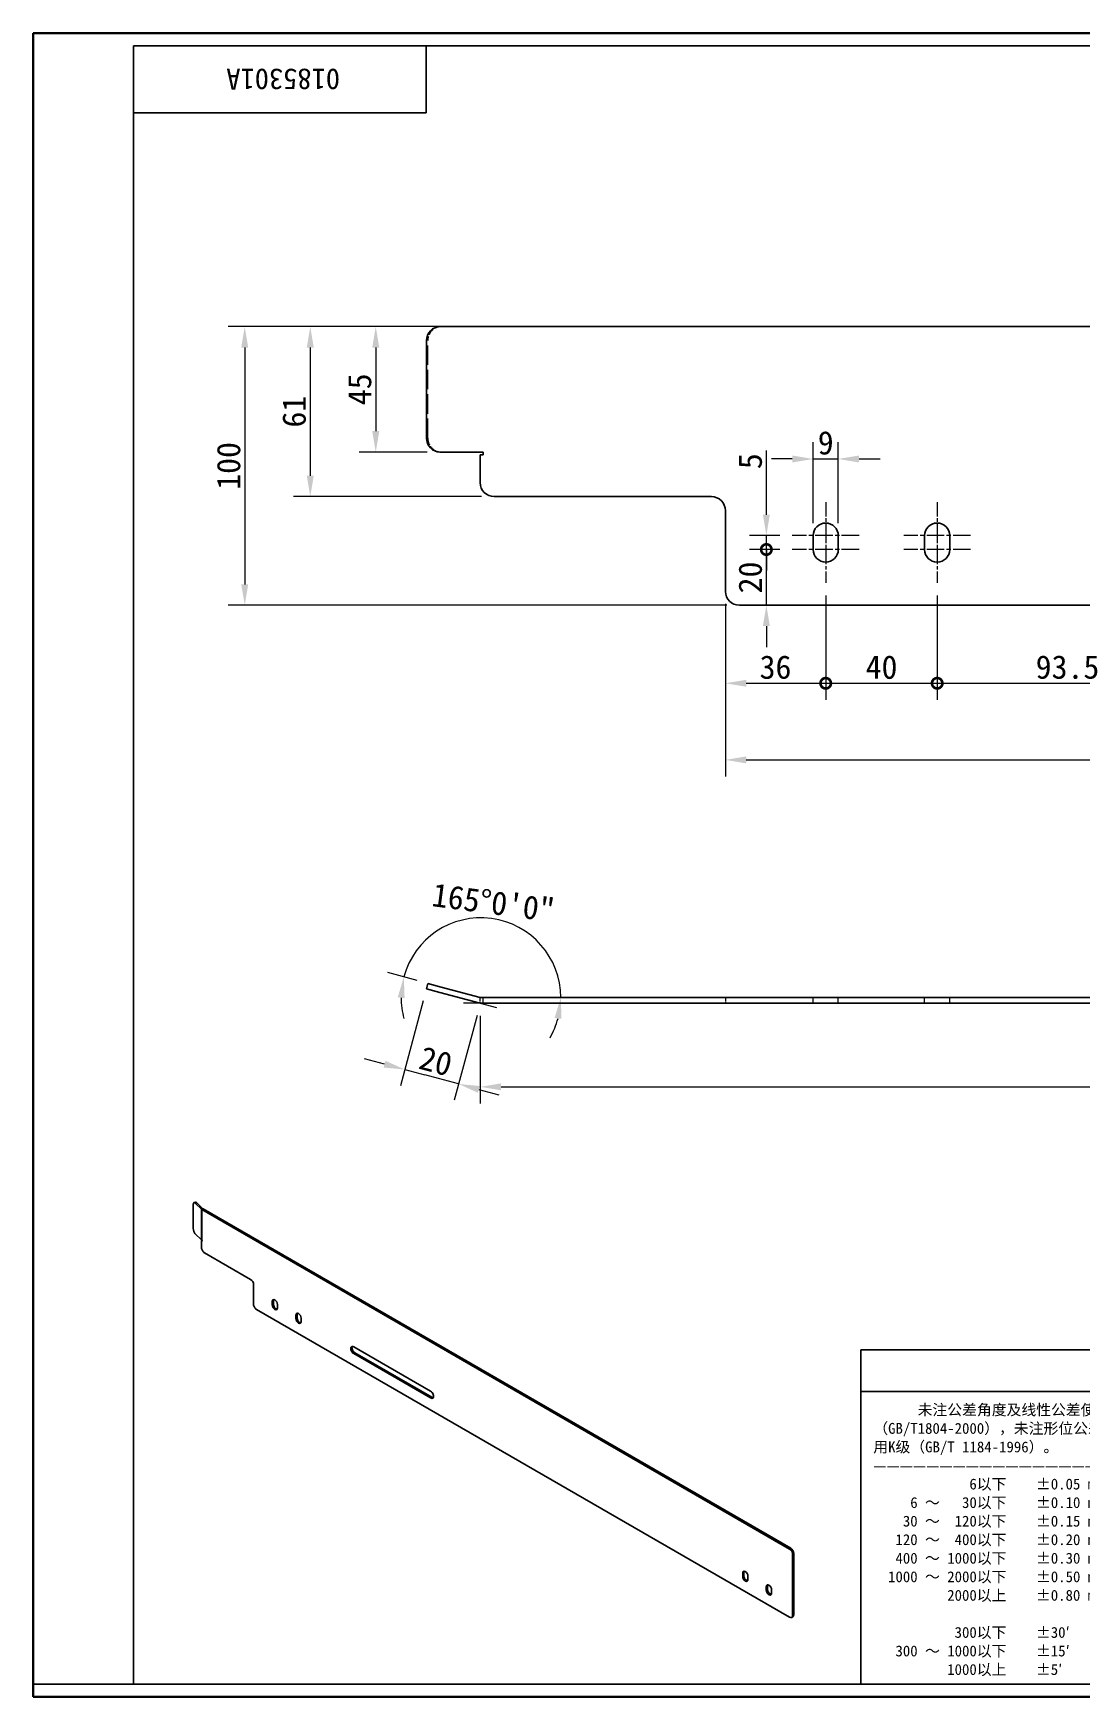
# Model space of a CAD drawing. Header units: millimetres. Extents: x 18 to 875, y 16 to 614.
# Drawn here: x 18 to 394, y 16 to 614 of the extents above; entities that cross this region are included whole.
import ezdxf
from ezdxf.enums import TextEntityAlignment as Align

# ---------------------------------------------------------------- set-up
doc = ezdxf.new("R2010")
doc.units = ezdxf.units.MM
doc.header["$LTSCALE"] = 3
doc.linetypes.add('CHAIN', pattern=[0.3543, 0.2362, -0.0295, 0.0591, -0.0295])
doc.linetypes.add('DASHED', pattern=[0.2067, 0.1654, -0.0413])
for name, color, linetype, lineweight in [('1', 7, 'Continuous', 18), ('可见 (ISO)', 7, 'Continuous', 25), ('可见窄的 (ISO)', 7, 'Continuous', 18), ('图框 (ISO)', 7, 'Continuous', 35), ('标题 (ISO)', 7, 'Continuous', 25)]:
    doc.layers.add(name, color=color, linetype=linetype, lineweight=lineweight)
for name, color, linetype, lineweight, true_color in [('中心标记 (ISO)', 1, 'CHAIN', 18, 0xff0000), ('尺寸 (ISO)', 7, 'Continuous', 18, 0x008000), ('隐藏 (ISO)', 5, 'DASHED', 18, 0x0000ff)]:
    doc.layers.add(name, color=color, linetype=linetype, lineweight=lineweight, true_color=true_color)
doc.styles.add('文本样式164', font='SimSun.ttf')
doc.styles.add('文本样式165', font='SimSun.ttf')
doc.styles.add('文本样式74', font='SimSun.ttf')
doc.styles.add('最新国标', font='simfang.ttf')
doc.styles.add('注释文本 (ISO)', font='simfang.ttf')
doc.dimstyles.new('默认 (GB)', dxfattribs={"dimscale": 3, "dimtxt": 2.8, "dimasz": 2.5, "dimexe": 2, "dimexo": 1.5, "dimgap": 0.5, "dimtad": 1, "dimtoh": 1, "dimdsep": 46, "dimtxsty": '最新国标', "dimcen": 0.09, "dimdle": 10, "dimclrd": 256, "dimclre": 256, "dimclrt": 256, "dimaunit": 1, "dimadec": 3, "dimazin": 2, "dimtfac": 0.535714, "dimtdec": 3, "dimtmove": 0, "dimatfit": 3, "dimfxl": 0, "dimtolj": 1, "dimlwd": -1, "dimlwe": -1, "dimarcsym": 0})

# ---------------------------------------------------------------- blocks, each defined once
blk = doc.blocks.new('图框 最新国标')
at = {"layer": '图框 (ISO)'}
for p, q in [((6, 7), (6, 204.5)), ((6, 204.5), (291.5, 204.5)), ((6, 7), (6, 5.5)), ((6, 7), (6, 5.5)), ((291.5, 5.5), (6, 5.5))]:
    blk.add_line(p, q, dxfattribs=at)
at = {"layer": '图框 (ISO)', "color": 7, "linetype": 'Continuous', "lineweight": 25}
for p, q in [((18, 203), (290, 203)), ((18, 7), (18, 203)), ((18, 203), (290, 203)), ((53, 203), (53, 195)), ((53, 195), (18, 195)), ((290, 7), (6, 7)), ((290, 7), (18, 7))]:
    blk.add_line(p, q, dxfattribs=at)
at = {"layer": '图框 (ISO)', "style": '文本样式74'}
blk.add_attdef('零件代号_001', (42.7, 200.25), '', height=2.5, rotation=180, dxfattribs=at)
blk = doc.blocks.new('标题栏 最新国标')
at = {"layer": '标题 (ISO)'}
for p, q in [((381.98, -183.84), (196.98, -183.84)), ((196.98, -183.84), (196.98, -223.84)), ((254.48, -183.84), (254.48, -188.84)), ((269.48, -183.84), (269.48, -188.84)), ((281.48, -188.09), (281.48, -184.59)), ((281.48, -184.59), (286.48, -185.34)), ((289.48, -183.84), (289.48, -188.84)), ((381.98, -223.84), (381.98, -183.84)), ((383.48, -183.84), (383.48, -225.34)), ((286.48, -185.34), (286.48, -187.34)), ((196.98, -188.84), (381.98, -188.84)), ((232.98, -188.84), (232.98, -223.84)), ((286.48, -187.34), (281.48, -188.09)), ((321.98, -188.84), (321.98, -223.84)), ((321.98, -193.84), (381.98, -193.84)), ((321.98, -198.84), (381.98, -198.84)), ((351.98, -198.84), (351.98, -208.84)), ((321.98, -203.84), (232.98, -203.84)), ((321.98, -203.84), (381.98, -203.84)), ((321.98, -208.84), (381.98, -208.84)), ((321.98, -218.84), (381.98, -218.84)), ((196.98, -223.84), (381.98, -223.84)), ((383.48, -225.34), (196.98, -225.34))]:
    blk.add_line(p, q, dxfattribs=at)
at = {"layer": '标题 (ISO)', "linetype": 'CHAIN', "ltscale": 5.000333}
blk.add_line((274.98, -184.09), (274.98, -188.59), dxfattribs=at)
at = {"layer": '标题 (ISO)', "linetype": 'CHAIN', "ltscale": 15.834605}
blk.add_line((272.73, -186.34), (286.98, -186.34), dxfattribs=at)
at = {"layer": '标题 (ISO)'}
for radius in [1.75, 1]:
    blk.add_circle((274.98, -186.34), radius, dxfattribs=at)
at = {"layer": '1', "style": '文本样式164'}
for s, p in [('材 料', (299.48, -186.34)), ('UNIT: mm', (261.98, -186.34)), ('设 计', (327.98, -191.34)), ('制 图', (327.98, -196.34)), ('比 例', (327.98, -201.34)), ('重 量', (357.98, -201.34)), ('共 1  张', (336.98, -206.34)), ('第 1  张', (366.98, -206.34))]:
    blk.add_text(s, height=2, dxfattribs=at).set_placement(p, align=Align.MIDDLE_CENTER)
at = {"layer": '标题 (ISO)', "style": '注释文本 (ISO)'}
for s, insert, char_height, attachment_point, line_spacing_factor in [('\\fSimSun|b0|i0;{\\H1.3000;      未注公差角度及线性公差使用m\\P}\\fSimSun|b0|i0;{\\H1.3000;（GB/T1804-2000），未注形位公差使\\P}\\fSimSun|b0|i0;{\\H1.3000;用K级（GB/T 1184-1996）。\\P}\\fSimSun|b0|i0;{\\H1.3000;—————————————————\\P}\\fSimSun|b0|i0;{\\H1.3000;             6以下    ±0.05 mm\\P}\\fSimSun|b0|i0;{\\H1.3000;     6 ～   30以下    ±0.10 mm\\P}\\fSimSun|b0|i0;{\\H1.3000;    30 ～  120以下    ±0.15 mm\\P}\\fSimSun|b0|i0;{\\H1.3000;   120 ～  400以下    ±0.20 mm\\P}\\fSimSun|b0|i0;{\\H1.3000;   400 ～ 1000以下    ±0.30 mm\\P}\\fSimSun|b0|i0;{\\H1.3000;  1000 ～ 2000以下    ±0.50 mm\\P}\\fSimSun|b0|i0;{\\H1.3000;          2000以上    ±0.80 mm\\P}\\fSimSun|b0|i0;{\\H1.3000;\\P}\\fSimSun|b0|i0;{\\H1.3000;           300以下    ±30′\\P}\\fSimSun|b0|i0;{\\H1.3000;   300 ～ 1000以下    ±15′\\P}\\fSimSun|b0|i0;{\\H1.3000;          1000以上    ±5′}', (198.48, -206.63), 1.3, 4, 1.023913), ('{\\fMicrosoft YaHei|b0|i0|c134|p34;\\H1.75x;蓝探科工业自动化（江苏）有限公司\\P\\fArial|b0|i0|c0|p34;\\H0.71429x;Lantech Industrial Automation (Jiangsu) Co., Ltd\\fFangSong|b0|i0|c134|p49;.\\H1.15195x; }', (277.48, -213.84), 2, 5, 0.978695)]:
    blk.add_mtext(s, dxfattribs=dict(at, insert=insert, char_height=char_height, attachment_point=attachment_point, line_spacing_factor=line_spacing_factor))
at = {"layer": '标题 (ISO)', "attachment_point": 5, "style": '注释文本 (ISO)'}
for s, insert, char_height in [('\\fFangSong|b0|i0;零件号', (327.98, -211.84), 2), ('\\fSimSun|b0|i0;{\\H1.6000;未经蓝探科事先书面同意，严禁复制或发布此文件。}', (351.98, -221.34), 1.6)]:
    blk.add_mtext(s, dxfattribs=dict(at, insert=insert, char_height=char_height))
at = {"layer": '标题 (ISO)'}
for tag, p, height, style in [('材料_001', (320.09, -187.33), 2, '注释文本 (ISO)'), ('设计人_001', (353.65, -192.33), 2, '注释文本 (ISO)'), ('库存编号_001', (267.48, -198.12), 3.5, '文本样式165'), ('设计人_001', (353.65, -197.33), 2, '注释文本 (ISO)'), ('视图比例_001', (339.26, -202.33), 2, '注释文本 (ISO)'), ('质量\\P3;_001', (371.53, -202.3), 2, '注释文本 (ISO)'), ('零件代号_001', (347.9, -215.59), 3.5, '文本样式165')]:
    blk.add_attdef(tag, p, '', height=height, dxfattribs=dict(at, style=style))
blk = doc.blocks.new('*D5')
at = {"layer": 'Defpoints', "color": 0, "transparency": 16777216}
for p in [(178.95, 508.22), (140.92, 463.22), (163.93, 463.22)]:
    blk.add_point(p, dxfattribs=at)
at = {"layer": '尺寸 (ISO)', "color": 116, "true_color": 0x00803f, "transparency": 16777216}
for p, q in [((174.45, 508.22), (134.92, 508.22)), ((140.92, 500.72), (140.92, 470.72)), ((159.43, 463.22), (134.92, 463.22))]:
    blk.add_line(p, q, dxfattribs=at)
for points in [[(139.67, 500.72), (142.17, 500.72), (140.92, 508.22)], [(139.67, 470.72), (142.17, 470.72), (140.92, 463.22)]]:
    blk.add_solid(points, dxfattribs=at)
at = {"layer": '尺寸 (ISO)', "transparency": 16777216, "insert": (135.17, 485.72), "char_height": 8.4, "attachment_point": 5, "rotation": 90, "style": '最新国标'}
blk.add_mtext('\\A1;45', dxfattribs=at)
blk = doc.blocks.new('*D6')
at = {"layer": 'Defpoints', "color": 0, "transparency": 16777216}
for p in [(178.95, 508.22), (117.42, 447.22), (183.42, 447.22)]:
    blk.add_point(p, dxfattribs=at)
at = {"layer": '尺寸 (ISO)', "color": 116, "true_color": 0x00803f, "transparency": 16777216}
for p, q in [((174.45, 508.22), (111.42, 508.22)), ((117.42, 500.72), (117.42, 454.72)), ((178.92, 447.22), (111.42, 447.22))]:
    blk.add_line(p, q, dxfattribs=at)
for points in [[(116.17, 500.72), (118.67, 500.72), (117.42, 508.22)], [(116.17, 454.72), (118.67, 454.72), (117.42, 447.22)]]:
    blk.add_solid(points, dxfattribs=at)
at = {"layer": '尺寸 (ISO)', "transparency": 16777216, "insert": (111.67, 477.72), "char_height": 8.4, "attachment_point": 5, "rotation": 90, "style": '最新国标'}
blk.add_mtext('\\A1;61', dxfattribs=at)
blk = doc.blocks.new('*D7')
at = {"layer": 'Defpoints', "color": 0, "transparency": 16777216}
for p in [(178.95, 508.22), (93.9, 408.22), (271.42, 408.22)]:
    blk.add_point(p, dxfattribs=at)
at = {"layer": '尺寸 (ISO)', "color": 116, "true_color": 0x00803f, "transparency": 16777216}
for p, q in [((174.45, 508.22), (87.9, 508.22)), ((93.9, 500.72), (93.9, 415.72)), ((266.92, 408.22), (87.9, 408.22))]:
    blk.add_line(p, q, dxfattribs=at)
for points in [[(92.65, 500.72), (95.15, 500.72), (93.9, 508.22)], [(92.65, 415.72), (95.15, 415.72), (93.9, 408.22)]]:
    blk.add_solid(points, dxfattribs=at)
at = {"layer": '尺寸 (ISO)', "transparency": 16777216, "insert": (88.15, 458.22), "char_height": 8.4, "attachment_point": 5, "rotation": 90, "style": '最新国标'}
blk.add_mtext('\\A1;100', dxfattribs=at)
blk = doc.blocks.new('_DotSmall')
at = {"color": 0, "linetype": 'ByBlock', "const_width": 0.5}
blk.add_lwpolyline([(-0.0625, 0, 1), (0.0625, 0, 1)], format="xyb", close=True, dxfattribs=at)
blk = doc.blocks.new('*D8')
at = {"layer": 'Defpoints', "color": 0, "transparency": 16777216}
for p in [(266.42, 413.22), (302.42, 416.22), (302.42, 380.22)]:
    blk.add_point(p, dxfattribs=at)
at = {"layer": '尺寸 (ISO)', "color": 116, "true_color": 0x00803f, "transparency": 16777216}
for p, q in [((266.42, 408.72), (266.42, 374.22)), ((302.42, 411.72), (302.42, 374.22)), ((273.92, 380.22), (302.42, 380.22))]:
    blk.add_line(p, q, dxfattribs=at)
blk.add_solid([(273.92, 381.47), (273.92, 378.97), (266.42, 380.22)], dxfattribs=at)
at = {"layer": '尺寸 (ISO)', "color": 116, "true_color": 0x00803f, "transparency": 16777216, "xscale": 7.5, "yscale": 7.5, "zscale": 7.5}
blk.add_blockref('_DotSmall', (302.42, 380.22), dxfattribs=at)
at = {"layer": '尺寸 (ISO)', "transparency": 16777216, "insert": (284.39, 385.96), "char_height": 8.4, "attachment_point": 5, "style": '最新国标'}
blk.add_mtext('\\A1;36', dxfattribs=at)
blk = doc.blocks.new('*D10')
at = {"layer": 'Defpoints', "color": 0, "transparency": 16777216}
for p in [(302.42, 416.22), (342.42, 416.22), (342.42, 380.22)]:
    blk.add_point(p, dxfattribs=at)
at = {"layer": '尺寸 (ISO)', "color": 116, "true_color": 0x00803f, "transparency": 16777216}
for p, q in [((302.42, 411.72), (302.42, 374.22)), ((342.42, 411.72), (342.42, 374.22)), ((302.42, 380.22), (342.42, 380.22))]:
    blk.add_line(p, q, dxfattribs=at)
at = {"layer": '尺寸 (ISO)', "color": 116, "true_color": 0x00803f, "transparency": 16777216, "xscale": 7.5, "yscale": 7.5, "zscale": 7.5, "rotation": 180}
blk.add_blockref('_DotSmall', (302.42, 380.22), dxfattribs=at)
at = {"layer": '尺寸 (ISO)', "color": 116, "true_color": 0x00803f, "transparency": 16777216, "xscale": 7.5, "yscale": 7.5, "zscale": 7.5}
blk.add_blockref('_DotSmall', (342.42, 380.22), dxfattribs=at)
at = {"layer": '尺寸 (ISO)', "transparency": 16777216, "insert": (322.45, 385.96), "char_height": 8.4, "attachment_point": 5, "style": '最新国标'}
blk.add_mtext('\\A1;40', dxfattribs=at)
blk = doc.blocks.new('*D11')
at = {"layer": 'Defpoints', "color": 0, "transparency": 16777216}
for p in [(435.92, 418.22), (342.42, 416.22), (435.92, 380.22)]:
    blk.add_point(p, dxfattribs=at)
at = {"layer": '尺寸 (ISO)', "color": 116, "true_color": 0x00803f, "transparency": 16777216}
for p, q in [((435.92, 413.72), (435.92, 374.22)), ((342.42, 411.72), (342.42, 374.22)), ((342.42, 380.22), (435.92, 380.22))]:
    blk.add_line(p, q, dxfattribs=at)
at = {"layer": '尺寸 (ISO)', "color": 116, "true_color": 0x00803f, "transparency": 16777216, "xscale": 7.5, "yscale": 7.5, "zscale": 7.5, "rotation": 180}
blk.add_blockref('_DotSmall', (342.42, 380.22), dxfattribs=at)
at = {"layer": '尺寸 (ISO)', "color": 116, "true_color": 0x00803f, "transparency": 16777216, "xscale": 7.5, "yscale": 7.5, "zscale": 7.5}
blk.add_blockref('_DotSmall', (435.92, 380.22), dxfattribs=at)
at = {"layer": '尺寸 (ISO)', "transparency": 16777216, "insert": (389.2, 385.99), "char_height": 8.4, "attachment_point": 5, "style": '最新国标'}
blk.add_mtext('\\A1;93.5', dxfattribs=at)
blk = doc.blocks.new('*D15')
at = {"layer": 'Defpoints', "color": 0, "transparency": 16777216}
for p in [(266.42, 413.22), (773.5, 413.22), (773.5, 352.72)]:
    blk.add_point(p, dxfattribs=at)
at = {"layer": '尺寸 (ISO)', "color": 116, "true_color": 0x00803f, "transparency": 16777216}
for p, q in [((266.42, 408.72), (266.42, 346.72)), ((773.5, 408.72), (773.5, 346.72)), ((273.92, 352.72), (766, 352.72))]:
    blk.add_line(p, q, dxfattribs=at)
for points in [[(273.92, 353.97), (273.92, 351.47), (266.42, 352.72)], [(766, 353.97), (766, 351.47), (773.5, 352.72)]]:
    blk.add_solid(points, dxfattribs=at)
at = {"layer": '尺寸 (ISO)', "transparency": 16777216, "insert": (519.96, 358.47), "char_height": 8.4, "attachment_point": 5, "style": '最新国标'}
blk.add_mtext('\\A1;912', dxfattribs=at)
blk = doc.blocks.new('*D16')
at = {"layer": 'Defpoints', "color": 0, "transparency": 16777216}
for p in [(159.1, 270.57), (178.42, 265.39), (151.34, 241.59)]:
    blk.add_point(p, dxfattribs=at)
at = {"layer": '尺寸 (ISO)', "color": 116, "true_color": 0x00803f, "transparency": 16777216}
for p, q in [((157.94, 266.22), (149.78, 235.79)), ((177.26, 261.04), (169.1, 230.62)), ((144.09, 243.53), (136.85, 245.47)), ((151.34, 241.59), (158.58, 239.65)), ((163.41, 238.35), (158.58, 239.65)), ((170.66, 236.41), (163.41, 238.35)), ((177.9, 234.47), (185.14, 232.53))]:
    blk.add_line(p, q, dxfattribs=at)
for points in [[(144.42, 244.74), (143.77, 242.32), (151.34, 241.59)], [(178.22, 235.68), (177.58, 233.26), (170.66, 236.41)]]:
    blk.add_solid(points, dxfattribs=at)
at = {"layer": '尺寸 (ISO)', "transparency": 16777216, "insert": (162.48, 244.55), "char_height": 8.4, "attachment_point": 5, "rotation": 345, "style": '最新国标'}
blk.add_mtext('\\A1;20', dxfattribs=at)
blk = doc.blocks.new('*D17')
at = {"layer": 'Defpoints', "color": 0, "transparency": 16777216}
for p in [(178.42, 265.39), (773.5, 265.39), (773.5, 235.39)]:
    blk.add_point(p, dxfattribs=at)
at = {"layer": '尺寸 (ISO)', "color": 116, "true_color": 0x00803f, "transparency": 16777216}
for p, q in [((178.42, 260.89), (178.42, 229.39)), ((773.5, 260.89), (773.5, 229.39)), ((185.92, 235.39), (766, 235.39))]:
    blk.add_line(p, q, dxfattribs=at)
for points in [[(185.92, 236.64), (185.92, 234.14), (178.42, 235.39)], [(766, 236.64), (766, 234.14), (773.5, 235.39)]]:
    blk.add_solid(points, dxfattribs=at)
at = {"layer": '尺寸 (ISO)', "transparency": 16777216, "insert": (475.96, 241.14), "char_height": 8.4, "attachment_point": 5, "style": '最新国标'}
blk.add_mtext('\\A1;1000', dxfattribs=at)
blk = doc.blocks.new('*D20')
at = {"layer": 'Defpoints', "color": 0, "transparency": 16777216}
for p in [(306.92, 460.72), (297.92, 433.22), (306.92, 433.22)]:
    blk.add_point(p, dxfattribs=at)
at = {"layer": '尺寸 (ISO)', "color": 116, "true_color": 0x00803f, "transparency": 16777216}
for p, q in [((297.92, 437.72), (297.92, 466.72)), ((306.92, 437.72), (306.92, 466.72)), ((290.42, 460.72), (282.92, 460.72)), ((297.92, 460.72), (306.92, 460.72)), ((314.42, 460.72), (321.92, 460.72))]:
    blk.add_line(p, q, dxfattribs=at)
for points in [[(290.42, 461.97), (290.42, 459.47), (297.92, 460.72)], [(314.42, 461.97), (314.42, 459.47), (306.92, 460.72)]]:
    blk.add_solid(points, dxfattribs=at)
at = {"layer": '尺寸 (ISO)', "transparency": 16777216, "insert": (302.42, 466.46), "char_height": 8.4, "attachment_point": 5, "style": '最新国标'}
blk.add_mtext('\\A1;9', dxfattribs=at)
blk = doc.blocks.new('*D24')
at = {"layer": 'Defpoints', "color": 0, "transparency": 16777216}
for p in [(281.11, 428.22), (290.42, 428.22), (271.42, 408.22)]:
    blk.add_point(p, dxfattribs=at)
at = {"layer": '尺寸 (ISO)', "color": 116, "true_color": 0x00803f, "transparency": 16777216}
for p, q in [((285.92, 428.22), (275.11, 428.22)), ((281.11, 415.72), (281.11, 428.22)), ((281.11, 408.22), (281.11, 415.72)), ((281.11, 400.72), (281.11, 393.22))]:
    blk.add_line(p, q, dxfattribs=at)
blk.add_solid([(279.86, 400.72), (282.36, 400.72), (281.11, 408.22)], dxfattribs=at)
at = {"layer": '尺寸 (ISO)', "color": 116, "true_color": 0x00803f, "transparency": 16777216, "xscale": 7.5, "yscale": 7.5, "zscale": 7.5, "rotation": 270}
blk.add_blockref('_DotSmall', (281.11, 428.22), dxfattribs=at)
at = {"layer": '尺寸 (ISO)', "transparency": 16777216, "insert": (275.37, 418.19), "char_height": 8.4, "attachment_point": 5, "rotation": 90, "style": '最新国标'}
blk.add_mtext('\\A1;20', dxfattribs=at)
blk = doc.blocks.new('*D25')
at = {"layer": 'Defpoints', "color": 0, "transparency": 16777216}
for p in [(281.11, 433.22), (290.42, 433.22), (290.42, 428.22)]:
    blk.add_point(p, dxfattribs=at)
at = {"layer": '尺寸 (ISO)', "color": 116, "true_color": 0x00803f, "transparency": 16777216}
for p, q in [((281.11, 440.72), (281.11, 463.75)), ((285.92, 433.22), (275.11, 433.22)), ((281.11, 428.22), (281.11, 433.22)), ((285.92, 428.22), (275.11, 428.22)), ((281.11, 428.22), (281.11, 420.72))]:
    blk.add_line(p, q, dxfattribs=at)
blk.add_solid([(279.86, 440.72), (282.36, 440.72), (281.11, 433.22)], dxfattribs=at)
at = {"layer": '尺寸 (ISO)', "color": 116, "true_color": 0x00803f, "transparency": 16777216, "xscale": 7.5, "yscale": 7.5, "zscale": 7.5, "rotation": 90}
blk.add_blockref('_DotSmall', (281.11, 428.22), dxfattribs=at)
at = {"layer": '尺寸 (ISO)', "transparency": 16777216, "insert": (275.37, 459.92), "char_height": 8.4, "attachment_point": 5, "rotation": 90, "style": '最新国标'}
blk.add_mtext('\\A1;5', dxfattribs=at)
blk = doc.blocks.new('*D26')
at = {"layer": 'Defpoints', "color": 0, "transparency": 16777216}
for p in [(195.11, 290.86), (160.1, 272.37), (178.68, 267.39), (207.33, 267.39)]:
    blk.add_point(p, dxfattribs=at)
at = {"layer": '尺寸 (ISO)', "color": 116, "true_color": 0x00803f, "transparency": 16777216}
blk.add_line((155.76, 273.53), (145.22, 276.36), dxfattribs=at)
for start, end in [(0, 165), (180.04317, 195.08634), (329.91366, 344.95683)]:
    blk.add_arc((178.68, 267.39), 28.65, start, end, dxfattribs=at)
for points in [[(148.8, 267.53), (151.27, 267.2), (151.01, 274.8)], [(205.11, 260.12), (207.59, 259.79), (207.33, 267.39)]]:
    blk.add_solid(points, dxfattribs=at)
at = {"layer": '尺寸 (ISO)', "transparency": 16777216, "insert": (183.17, 301.49), "char_height": 8.4, "attachment_point": 5, "rotation": 352.5, "style": '最新国标'}
blk.add_mtext('\\A1;165°0\'0"', dxfattribs=at)

msp = doc.modelspace()

# ---------------------------------------------------------------- linework, layer by layer
at = {"layer": '中心标记 (ISO)', "ltscale": 7.222748}
for p, q in [((302.4199, 445.2162), (302.4199, 425.7162)), ((342.4199, 445.2162), (342.4199, 425.7162)), ((302.4199, 435.7162), (302.4199, 416.2162)), ((342.4199, 435.7162), (342.4199, 416.2162))]:
    msp.add_line(p, q, dxfattribs=at)
at = {"layer": '中心标记 (ISO)', "ltscale": 8.88956}
for p, q in [((314.4199, 433.2162), (290.4199, 433.2162)), ((354.4199, 433.2162), (330.4199, 433.2162)), ((314.4199, 428.2162), (290.4199, 428.2162)), ((354.4199, 428.2162), (330.4199, 428.2162))]:
    msp.add_line(p, q, dxfattribs=at)
at = {"layer": '可见 (ISO)'}
for p, q in [((163.931, 508.2162), (177.9112, 508.2162)), ((178.9465, 508.2162), (177.9112, 508.2162)), ((178.9465, 508.2162), (623.2497, 508.2162)), ((159.1014, 468.2162), (159.1014, 503.2162)), ((177.9112, 463.2162), (163.931, 463.2162)), ((177.9112, 463.2162), (178.9465, 463.2162)), ((178.4199, 452.2162), (178.4199, 462.2162)), ((179.4199, 462.2162), (178.4199, 462.2162)), ((178.9465, 463.2162), (179.4199, 463.2162)), ((179.4199, 463.2162), (179.4199, 462.2162)), ((183.4199, 447.2162), (261.4199, 447.2162)), ((266.4199, 442.2162), (266.4199, 413.2162)), ((297.9199, 428.2162), (297.9199, 433.2162)), ((306.9199, 433.2162), (306.9199, 428.2162)), ((337.9199, 428.2162), (337.9199, 433.2162)), ((346.9199, 433.2162), (346.9199, 428.2162)), ((623.2497, 408.2162), (271.4199, 408.2162)), ((159.619, 272.4975), (159.1014, 270.5656)), ((163.931, 269.2715), (159.1014, 270.5656)), ((159.619, 272.4975), (164.4486, 271.2034)), ((163.931, 269.2715), (177.9112, 265.5256)), ((178.4289, 267.4574), (164.4486, 271.2034)), ((178.4199, 265.3893), (178.4199, 265.4241)), ((178.9465, 265.3893), (178.4199, 265.3893)), ((623.7138, 267.3893), (178.9465, 267.3893)), ((178.9465, 265.3893), (622.7856, 265.3893)), ((75.4047, 184.5808), (75.4047, 193.154)), ((76.2, 194.0002), (75.6804, 193.827)), ((76.1547, 193.6287), (78.3257, 191.4577)), ((78.8453, 191.6309), (76.6743, 193.8019)), ((78.5164, 191.3142), (289.4761, 69.5166)), ((289.9003, 69.7616), (78.9407, 191.5592)), ((78.3257, 180.435), (76.1547, 182.606)), ((78.4047, 180.1111), (78.6168, 180.2335)), ((78.4047, 177.6616), (78.4047, 180.1111)), ((78.6168, 179.9886), (78.4047, 180.1111)), ((78.5164, 180.2915), (78.6168, 180.2335)), ((78.6168, 180.2335), (78.6168, 179.9886)), ((79.4654, 175.8245), (96.0117, 166.2714)), ((97.0723, 164.4343), (97.0723, 157.3308)), ((289.4761, 45.0217), (98.133, 155.4937)), ((103.7545, 157.1471), (103.7545, 158.3718)), ((104.1787, 158.6168), (104.1787, 157.392)), ((105.6637, 157.2696), (105.6637, 156.0448)), ((112.2398, 152.2481), (112.2398, 153.4729)), ((112.664, 153.7178), (112.664, 152.4931)), ((114.149, 152.3706), (114.149, 151.1458)), ((133.0287, 142.0827), (160.6059, 126.1611)), ((160.6059, 123.7116), (133.0287, 139.6332)), ((133.453, 139.8782), (161.0301, 123.9565)), ((290.5367, 67.6795), (290.5367, 45.6341)), ((290.961, 45.879), (290.961, 67.9244)), ((272.6116, 59.6574), (272.6116, 60.8822)), ((273.0358, 61.1271), (273.0358, 59.9024)), ((274.5208, 59.7799), (274.5208, 58.5551)), ((281.0969, 54.7584), (281.0969, 55.9832)), ((281.5211, 56.2281), (281.5211, 55.0034)), ((283.0061, 54.8809), (283.0061, 53.6562)), ((290.6503, 45.1924), (290.2261, 44.9474))]:
    msp.add_line(p, q, dxfattribs=at)
for centre, radius, start, end in [((183.4199, 452.2162), 5, 180, 270), ((261.4199, 442.2162), 5, 0, 90), ((302.4199, 433.2162), 4.5, 0, 180), ((342.4199, 433.2162), 4.5, 0, 180), ((302.4199, 428.2162), 4.5, 180, 0), ((342.4199, 428.2162), 4.5, 180, 0), ((271.4199, 413.2162), 5, 180, 270), ((178.9465, 269.3893), 4, 255, 270), ((178.9465, 269.3893), 2, 255, 270)]:
    msp.add_arc(centre, radius, start, end, dxfattribs=at)
for centre, major_axis, ratio, start_param, end_param in [((163.931, 503.2162), (0, 5), 0.96592583, 0, 1.57079633), ((163.931, 468.2162), (0, -5), 0.96592583, 4.71238898, 6.28318531), ((76.1547, 192.404), (-0.4743, 1.423), 0.40824829, 5.5984661, 7.16926243), ((76.6743, 192.5772), (-0.4743, 1.423), 0.40824829, 5.5984661, 6.28318531), ((79.3649, 191.8041), (1.2, 0), 0.57735027, 3.66519143, 3.92699082), ((79.3649, 191.8041), (-0.6, 0), 0.57735027, 0.52359878, 0.78539816), ((76.1547, 183.8308), (-0.4743, 1.423), 0.40824829, 0.88607712, 2.45687345), ((79.3649, 180.7814), (-1.2, 0), 0.57735027, 0.52359878, 0.78539816), ((79.4654, 177.0492), (-0.75, 1.299), 0.57735027, 0.78539816, 2.35619449), ((96.0117, 165.0467), (-0.75, 1.299), 0.57735027, 3.92699082, 5.49778714), ((98.133, 156.7184), (-0.75, 1.299), 0.57735027, 0.78539816, 2.35619449), ((104.7091, 157.8207), (-0.675, 1.1691), 0.57735027, 3.92699082, 7.06858347), ((104.7091, 156.596), (0.675, -1.1691), 0.57735027, 3.92699082, 7.06858347), ((105.1333, 158.0657), (-0.675, 1.1691), 0.57735027, 0.31968726, 0.78539816), ((105.1333, 156.8409), (0.675, -1.1691), 0.57735027, 3.92699082, 5.96349805), ((113.1944, 152.9217), (-0.675, 1.1691), 0.57735027, 3.92699082, 7.06858347), ((113.1944, 151.697), (0.675, -1.1691), 0.57735027, 3.92699082, 7.06858347), ((113.6186, 153.1667), (-0.675, 1.1691), 0.57735027, 0.31968726, 0.78539816), ((113.6186, 151.9419), (0.675, -1.1691), 0.57735027, 3.92699082, 5.96349805), ((133.0287, 140.858), (-0.75, 1.299), 0.57735027, 5.49778714, 8.6393798), ((133.453, 141.1029), (-0.75, 1.299), 0.57735027, 0.28675655, 2.35619449), ((160.6059, 124.9363), (0.75, -1.299), 0.57735027, 5.49778714, 8.6393798), ((161.0301, 125.1813), (0.75, -1.299), 0.57735027, 5.49778714, 5.99642875), ((289.4761, 68.2919), (0.75, -1.299), 0.57735027, 0.78539816, 2.35619449), ((289.9003, 68.5368), (-0.75, 1.299), 0.57735027, 3.92699082, 5.49778714), ((273.5662, 60.331), (-0.675, 1.1691), 0.57735027, 3.92699082, 7.06858347), ((273.9904, 60.576), (-0.675, 1.1691), 0.57735027, 0.31968726, 0.78539816), ((273.9904, 59.3512), (0.675, -1.1691), 0.57735027, 3.92699082, 5.96349805), ((273.5662, 59.1063), (0.675, -1.1691), 0.57735027, 3.92699082, 7.06858347), ((282.0515, 55.432), (-0.675, 1.1691), 0.57735027, 3.92699082, 7.06858347), ((282.0515, 54.2073), (0.675, -1.1691), 0.57735027, 3.92699082, 7.06858347), ((282.4757, 55.677), (-0.675, 1.1691), 0.57735027, 0.31968726, 0.78539816), ((282.4757, 54.4522), (0.675, -1.1691), 0.57735027, 3.92699082, 5.96349805), ((289.4761, 46.2464), (0.75, -1.299), 0.57735027, 5.49778714, 7.06858347), ((289.9003, 46.4914), (0.75, -1.299), 0.57735027, 0, 0.78539816)]:
    msp.add_ellipse(centre, major_axis=major_axis, ratio=ratio, start_param=start_param, end_param=end_param, dxfattribs=at)
at = {"layer": '可见窄的 (ISO)'}
for p, q in [((76.1547, 193.6287), (76.6743, 193.8019)), ((78.3257, 191.4577), (78.8453, 191.6309)), ((78.3257, 180.435), (78.3257, 191.4577)), ((78.9407, 191.5592), (78.5164, 191.3142)), ((78.5164, 191.3142), (78.5164, 180.2915)), ((103.7545, 158.3718), (104.1787, 158.6168)), ((103.7545, 157.1471), (104.1787, 157.392)), ((112.2398, 153.4729), (112.664, 153.7178)), ((112.2398, 152.2481), (112.664, 152.4931)), ((133.453, 139.8782), (133.0287, 139.6332)), ((161.0301, 123.9565), (160.6059, 123.7116)), ((289.9003, 69.7616), (289.4761, 69.5166)), ((290.5367, 67.6795), (290.961, 67.9244)), ((272.6116, 60.8822), (273.0358, 61.1271)), ((272.6116, 59.6574), (273.0358, 59.9024)), ((281.0969, 55.9832), (281.5211, 56.2281)), ((281.0969, 54.7584), (281.5211, 55.0034)), ((290.961, 45.879), (290.5367, 45.6341))]:
    msp.add_line(p, q, dxfattribs=at)
at = {"layer": '尺寸 (ISO)'}
for q in [(172.4199, 265.3893), (172.4199, 265.3893), (184.2154, 263.8363), (184.2154, 263.8363)]:
    msp.add_line((178.4199, 265.3893), q, dxfattribs=at)
at = {"layer": '隐藏 (ISO)', "ltscale": 14.110627}
msp.add_line((159.619, 468.2162), (159.619, 503.2162), dxfattribs=at)
at = {"layer": '隐藏 (ISO)', "ltscale": 0.334244}
msp.add_line((178.4199, 267.3893), (178.9465, 267.3893), dxfattribs=at)
at = {"layer": '隐藏 (ISO)', "ltscale": 1.247593}
msp.add_line((178.4199, 265.4241), (178.4199, 267.3893), dxfattribs=at)
at = {"layer": '隐藏 (ISO)', "ltscale": 1.269698}
for p, q in [((179.4199, 265.3893), (179.4199, 267.3893)), ((266.4199, 267.3893), (266.4199, 265.3893)), ((297.9199, 265.3893), (297.9199, 267.3893)), ((306.9199, 265.3893), (306.9199, 267.3893)), ((337.9199, 265.3893), (337.9199, 267.3893)), ((346.9199, 265.3893), (346.9199, 267.3893))]:
    msp.add_line(p, q, dxfattribs=at)
at = {"layer": '隐藏 (ISO)', "ltscale": 4.986384}
for centre, major_axis, start_param, end_param in [((164.4486, 503.2162), (0, 5), 0, 1.57079633), ((164.4486, 468.2162), (0, -5), 4.71238898, 6.28318531)]:
    msp.add_ellipse(centre, major_axis=major_axis, ratio=0.96592583, start_param=start_param, end_param=end_param, dxfattribs=at)

# ---------------------------------------------------------------- block references
at = {"xscale": 3, "yscale": 3, "zscale": 3}
msp.add_blockref('图框 最新国标', (0, 0), dxfattribs=at).add_auto_attribs({'零件代号_001': '0185301A'})
ref = msp.add_blockref('标题栏 最新国标', (-275.9476, 692.5328), dxfattribs=dict(xscale=3, yscale=3, zscale=3))
ref.add_attrib('零件代号_001', '0185301A', (767.7612, 45.75), dxfattribs={"layer": '标题 (ISO)', "height": 10.5, "style": '文本样式165'})
ref.add_attrib('库存编号_001', '护栏挡板', (526.4958, 98.162), dxfattribs={"layer": '标题 (ISO)', "height": 10.5, "style": '文本样式165'})
ref.add_attrib('质量\\P3;_001', '无', (838.6286, 85.62), dxfattribs={"layer": '标题 (ISO)', "height": 6, "style": '注释文本 (ISO)'})
ref.add_attrib('视图比例_001', '1 : 3', (741.84, 85.5514), dxfattribs={"layer": '标题 (ISO)', "height": 6, "style": '注释文本 (ISO)'})
ref.add_attrib('设计人_001', 'LIA012', (785.0057, 115.5343), dxfattribs={"layer": '标题 (ISO)', "height": 6, "style": '注释文本 (ISO)'})
ref.add_attrib('设计人_001', 'LIA012', (785.0057, 100.5343), dxfattribs={"layer": '标题 (ISO)', "height": 6, "style": '注释文本 (ISO)'})
ref.add_attrib('材料_001', 'SUS304', (684.3343, 130.5343), dxfattribs={"layer": '标题 (ISO)', "height": 6, "style": '注释文本 (ISO)'})

# ---------------------------------------------------------------- dimensions: what is measured, and where the dimension line sits
at = {"layer": '尺寸 (ISO)', "color": 116, "true_color": 0x00803f}
for base, p1, p2, angle, override, picture, middle in [((93.9009, 408.2162), (178.9465, 508.2162), (271.4199, 408.2162), 270, {"dimgap": 0.5, "dimtoh": 0, "dimdec": 2, "dimtol": 0, "dimlim": 0, "dimtp": 0, "dimtm": 0, "dimtdec": 3, "dimtofl": 0, "dimatfit": 1}, '*D7', (93.9009, 458.2162)), ((117.4199, 447.2162), (178.9465, 508.2162), (183.4199, 447.2162), 270, {"dimgap": 0.5, "dimtoh": 0, "dimdec": 2, "dimtol": 0, "dimlim": 0, "dimtp": 0, "dimtm": 0, "dimtdec": 3, "dimtofl": 0, "dimatfit": 1}, '*D6', (117.4199, 477.7162)), ((140.9211, 463.2162), (178.9465, 508.2162), (163.931, 463.2162), 90, {"dimgap": 0.5, "dimtoh": 0, "dimdec": 2, "dimtol": 0, "dimlim": 0, "dimtp": 0, "dimtm": 0, "dimtdec": 3, "dimtofl": 0, "dimatfit": 1}, '*D5', (140.9211, 485.7162)), ((306.9199, 460.7162), (297.9199, 433.2162), (306.9199, 433.2162), 180, {"dimgap": 0.5, "dimtoh": 0, "dimdec": 2, "dimtol": 0, "dimlim": 0, "dimtp": 0, "dimtm": 0, "dimtdec": 3, "dimtofl": 1, "dimatfit": 1}, '*D20', (302.4199, 460.7162)), ((281.1133, 433.2162), (290.4199, 428.2162), (290.4199, 433.2162), 90, {"dimgap": 0.5, "dimtoh": 0, "dimdec": 2, "dimblk1": 'DotSmall', "dimsah": 1, "dimdle": 0, "dimtol": 0, "dimlim": 0, "dimtp": 0, "dimtm": 0, "dimtdec": 3, "dimtofl": 1, "dimatfit": 1}, '*D25', (281.1133, 459.9181)), ((281.1133, 428.2162), (271.4199, 408.2162), (290.4199, 428.2162), 90, {"dimgap": 0.5, "dimtoh": 0, "dimdec": 2, "dimblk2": 'DotSmall', "dimsah": 1, "dimdle": 0, "dimse1": 1, "dimtol": 0, "dimlim": 0, "dimtp": 0, "dimtm": 0, "dimtdec": 3, "dimtofl": 0}, '*D24', (281.1133, 418.1862)), ((435.9199, 380.2162), (342.4199, 416.2162), (435.9199, 418.2162), 180, {"dimgap": 0.5, "dimtoh": 0, "dimdec": 2, "dimblk1": 'DotSmall', "dimblk2": 'DotSmall', "dimsah": 1, "dimdle": 0, "dimtol": 0, "dimlim": 0, "dimtp": 0, "dimtm": 0, "dimtdec": 3, "dimtofl": 0, "dimatfit": 1}, '*D11', (389.1999, 380.2162)), ((302.4199, 380.2162), (266.4199, 413.2162), (302.4199, 416.2162), 180, {"dimgap": 0.5, "dimtoh": 0, "dimdec": 2, "dimblk2": 'DotSmall', "dimsah": 1, "dimdle": 0, "dimtol": 0, "dimlim": 0, "dimtp": 0, "dimtm": 0, "dimtdec": 3, "dimtofl": 0, "dimatfit": 1}, '*D8', (284.3899, 380.2162)), ((342.4199, 380.2162), (302.4199, 416.2162), (342.4199, 416.2162), 180, {"dimgap": 0.5, "dimtoh": 0, "dimdec": 2, "dimblk1": 'DotSmall', "dimblk2": 'DotSmall', "dimsah": 1, "dimdle": 0, "dimtol": 0, "dimlim": 0, "dimtp": 0, "dimtm": 0, "dimtdec": 3, "dimtofl": 0, "dimatfit": 1}, '*D10', (322.4499, 380.2162)), ((151.3368, 241.5879), (178.4199, 265.3893), (159.1014, 270.5656), 165, {"dimgap": 0.5, "dimtoh": 0, "dimdec": 2, "dimtol": 0, "dimlim": 0, "dimtp": 0, "dimtm": 0, "dimtdec": 3, "dimtofl": 0}, '*D16', (160.9961, 238.9997))]:
    dim = msp.add_linear_dim(base=base, p1=p1, p2=p2, angle=angle, dimstyle='默认 (GB)', override=override, dxfattribs=at)
    dim.commit()
    dim.dimension.update_dxf_attribs({"geometry": picture, "text_midpoint": middle, "dimtype": 160})
dim = msp.add_linear_dim(base=(773.4999, 352.7241), p1=(266.4199, 413.2162), p2=(773.4999, 413.2162), angle=180, text='912', dimstyle='默认 (GB)', override={"dimgap": 0.5, "dimtoh": 0, "dimdec": 2, "dimlfac": 1.798533, "dimtol": 0, "dimlim": 0, "dimtp": 0, "dimtm": 0, "dimtdec": 3, "dimtofl": 0, "dimatfit": 1}, dxfattribs=at)
dim.commit()
dim.dimension.update_dxf_attribs({"geometry": '*D15', "text_midpoint": (519.9599, 352.7241), "dimtype": 160})
dim = msp.add_angular_dim_3p(base=(195.1149, 290.8562), center=(178.6832, 267.3893), p1=(207.3311, 267.3893), p2=(160.102, 272.3681), dimstyle='默认 (GB)', override={"dimgap": 0.5, "dimtoh": 0, "dimse1": 1, "dimtol": 0, "dimlim": 0, "dimtp": 0, "dimtm": 0, "dimtdec": 2}, dxfattribs=at)
dim.commit()
dim.dimension.update_dxf_attribs({"geometry": '*D26', "text_midpoint": (182.4225, 295.7921), "dimtype": 165})
dim = msp.add_linear_dim(base=(773.4999, 235.3893), p1=(178.4199, 265.3893), p2=(773.4999, 265.3893), text='1000', dimstyle='默认 (GB)', override={"dimgap": 0.5, "dimtoh": 0, "dimdec": 2, "dimlfac": 1.680446, "dimtol": 0, "dimlim": 0, "dimtp": 0, "dimtm": 0, "dimtdec": 3, "dimtofl": 0, "dimatfit": 1}, dxfattribs=at)
dim.commit()
dim.dimension.update_dxf_attribs({"geometry": '*D17', "text_midpoint": (475.9599, 235.3893), "dimtype": 160})

doc.saveas('drawing.dxf')
